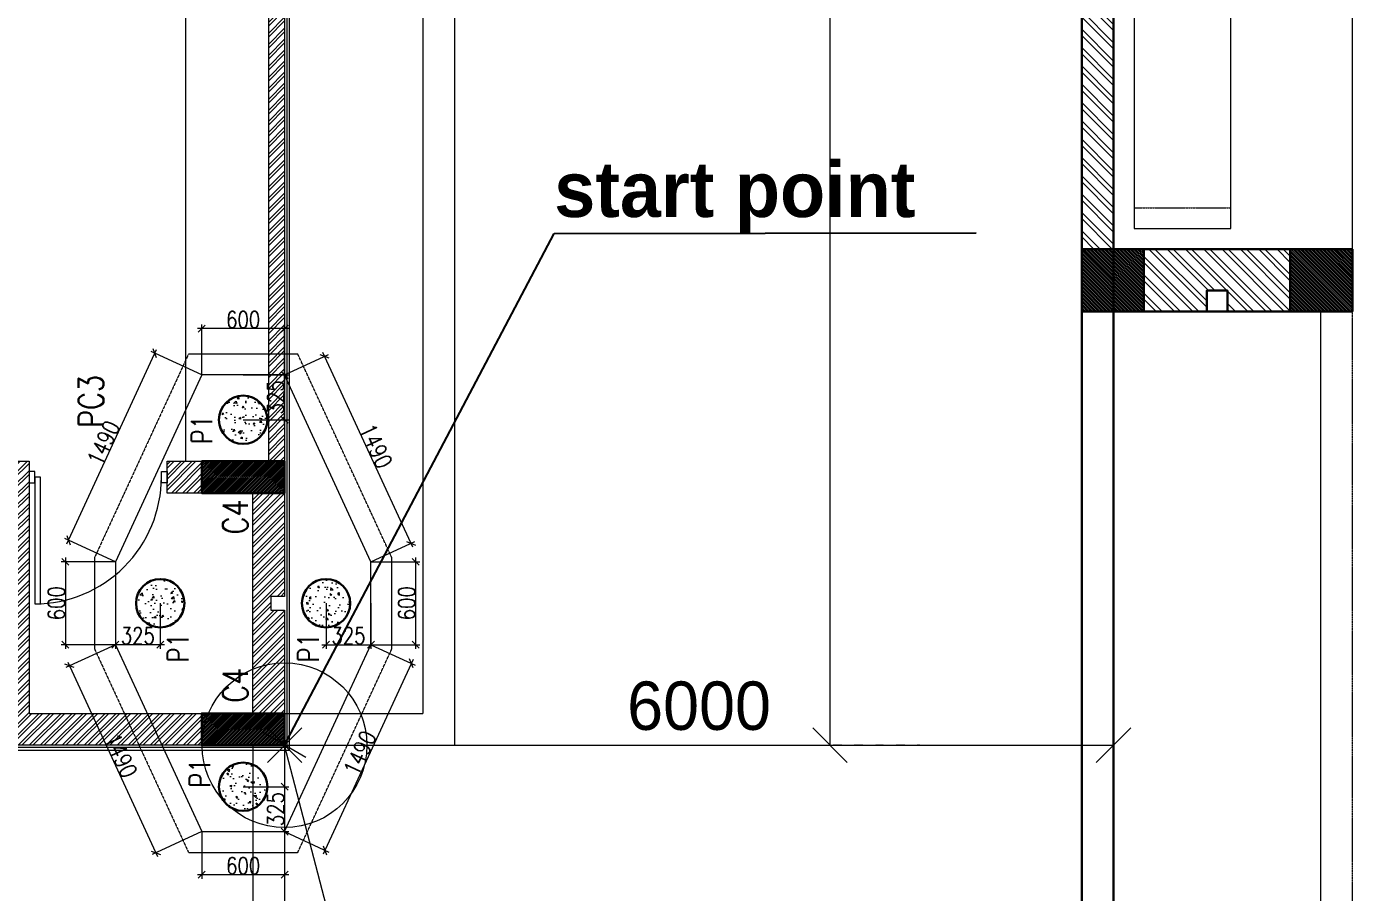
# Model space of a CAD drawing. Header units: metres. Extents: x 5205117 to 5948571, y 646915 to 1143748.
# Drawn here: x 5520790 to 5530388, y 818041 to 824308 of the extents above; entities that cross this region are included whole.
import ezdxf

# ---------------------------------------------------------------- set-up
doc = ezdxf.new("R2010")
doc.units = ezdxf.units.M
doc.header["$MEASUREMENT"] = 0
doc.header["$PDMODE"] = 35
doc.header["$PDSIZE"] = 10
for name, pattern in [('CONTINOUS', [0]), ('DASHED', [0.75, 0.5, -0.25]), ('DOT2', [0.125, 0, -0.125]), ('HIDDEN', [0.375, 0.25, -0.125])]:
    doc.linetypes.add(name, pattern=pattern)
doc.layers.get('0').update_dxf_attribs({"color": 1, "linetype": 'DASHED', "lineweight": 30})
for name, color, linetype, lineweight in [('A-Column', 191, 'CONTINOUS', 30), ('A-Dotted', 43, 'DASHED', 5), ('A-Elevation 1', 4, 'Continuous', 13), ('A-Elevation 2', 163, 'Continuous', 9), ('A-Elevation 3', 251, 'Continuous', 5), ('A-Hidden', 2, 'HIDDEN', 5), ('A-Wall', 34, 'Continuous', 30), ('dim start point', 10, 'Continuous', 0), ('H-Column', 191, 'Continuous', 5), ('H-Wall hatch', 33, 'Continuous', 0), ('plot 5', 7, 'Continuous', 30), ('road', 7, 'Continuous', 9), ('S-COLUMN & WALL', 5, 'Continuous', 30), ('S-COLUMN_H', 250, 'Continuous', 0), ('S-FOUND-EXCAVATION', 253, 'HIDDEN', 0), ('S-FOUND-FOOTING', 7, 'Continuous', 15), ('S-PILE', 96, 'Continuous', 30), ('S-TEXT', 7, 'Continuous', 0), ('S-TEXT COL.', 1, 'Continuous', 0), ('S-TEXT PILE', 7, 'Continuous', 0)]:
    doc.layers.add(name, color=color, linetype=linetype, lineweight=lineweight)
doc.layers.add('A-GF', color=8, linetype='Continuous', lineweight=0, transparency=0.5)
doc.styles.add('C-ROOM', font='arial.ttf')
doc.styles.add('CENTURY GOTHIC', font='GOTHIC.TTF')
doc.styles.add('SETU 1', font='romans.shx', dxfattribs={"width": 0.8})
doc.styles.get("Standard").update_dxf_attribs({"font": 'GOTHIC.TTF'})
doc.dimstyles.new('A-DIM 100', dxfattribs={"dimscale": 100, "dimtxt": 2.5, "dimasz": 1.5, "dimexe": 1, "dimexo": 1, "dimgap": 0.5, "dimtad": 1, "dimdec": 0, "dimrnd": 5, "dimzin": 3, "dimdsep": 46, "dimtxsty": 'C-ROOM', "dimblk1": 'ARCHTICK', "dimblk2": 'ARCHTICK', "dimsah": 1, "dimcen": 1.5, "dimdle": 1, "dimclrd": 256, "dimclre": 256, "dimclrt": 256, "dimadec": 0, "dimazin": 0, "dimtfac": 0.6, "dimtdec": 0, "dimtofl": 0, "dimtmove": 1, "dimatfit": 3, "dimfxl": 1, "dimtolj": 1, "dimtzin": 0, "dimlwd": -1, "dimlwe": -1, "dimarcsym": 0})
doc.dimstyles.get("Standard").update_dxf_attribs({"dimtxt": 2, "dimasz": 1, "dimexe": 0, "dimexo": 0, "dimgap": 0.1, "dimtad": 1, "dimdsep": 46, "dimtxsty": 'Standard', "dimblk": 'OBLIQUE', "dimcen": 0.1, "dimclrd": 256, "dimclre": 256, "dimclrt": 256, "dimadec": 0, "dimazin": 0, "dimtfac": 1, "dimtofl": 0, "dimtmove": 1, "dimatfit": 2, "dimldrblk": 'OPEN90', "dimfxl": 1, "dimtolj": 1, "dimtzin": 0, "dimlwd": -1, "dimlwe": -1, "dimarcsym": 0})
pattern_1 = [(45, (1595081.140646775, 494016.5524752283), (-6.629126073623882, 6.629126073623883), [])]

# ---------------------------------------------------------------- blocks, each defined once
blk = doc.blocks.new('A$Cbd15bbef')
at = {"layer": 'H-Column', "ltscale": 5}
h = blk.add_hatch(dxfattribs=at)
h.set_pattern_fill('ANSI31', color=256, scale=74.99999999999999)
h.set_pattern_definition([(45, (0, 0), (-6.629126073623882, 6.629126073623882), [])])
h.paths.add_polyline_path([(450.0000000000072, 1960.000000020256), (7.276e-12, 1960.000000020256), (7.276e-12, 1510.000000020256), (450.0000000000072, 1510.000000020256)])
h.paths.add_polyline_path([(450.0000000000072, 449.9999999999418), (7.276e-12, 449.9999999999415), (7.276e-12, -5.8435e-11), (450.0000000000072, -5.86624e-11)])
h.paths.add_polyline_path([(8200, 1960.000000020256), (7750.000000000004, 1960.000000020256), (7750.000000000004, 1510.000000020256), (8200, 1510.000000020256)])
h.paths.add_polyline_path([(8200, 449.9999999999418), (7750.000000000004, 449.9999999999418), (7750.000000000004, -5.82077e-11), (8200, -5.82077e-11)])
at = {"layer": 'H-Wall hatch', "ltscale": 5}
h = blk.add_hatch(dxfattribs=at)
h.set_pattern_fill('ANSI32', color=256, scale=250)
h.set_pattern_definition([(45, (323.7837843352608, 741.7490329443681), (-66.29126073623884, 66.29126073623884), []), (45, (367.9779580852609, 741.7490329443681), (-66.29126073623884, 66.29126073623884), [])])
h.paths.add_polyline_path([(450.0000000000072, 1510.000000020256), (7.276e-12, 1510.000000020256), (7.276e-12, 1055.000000010099), (150.0000000000073, 1055.000000010099), (150.0000000000073, 905.000000010099), (7.276e-12, 905.000000010099), (7.276e-12, 449.9999999999418), (450.0000000000072, 449.9999999999418)])
h.paths.add_polyline_path([(8200.000000000002, 1510.000000020256), (7750.000000000004, 1510.000000020256), (7750.000000000004, 449.9999999999418), (8200, 449.9999999999418), (8200, 905.000000010099), (8050, 905.000000010099), (8050, 1055.000000010099), (8200, 1055.000000010099)])
h.paths.add_polyline_path([(7750.000000000004, 1730.000000010244), (7750.000000000004, 1960.000000020023), (450.0000000000072, 1960.000000020023), (450.0000000000072, 1730.000000010244)])
at = {"layer": 'A-Column', "ltscale": 5}
for points in [[(7.276e-12, 1960.000000020256), (450.0000000000072, 1960.000000020256), (450.0000000000072, 1510.000000020256), (7.276e-12, 1510.000000020256)], [(8200, 1960.000000020256), (7750.000000000004, 1960.000000020256), (7750.000000000004, 1510.000000020256), (8200, 1510.000000020256)], [(7.276e-12, -5.82077e-11), (450.0000000000072, -5.82077e-11), (450.0000000000072, 449.9999999999418), (7.276e-12, 449.9999999999418)], [(8200, -5.82077e-11), (7750.000000000004, -5.82077e-11), (7750.000000000004, 449.9999999999418), (8200, 449.9999999999418)]]:
    blk.add_lwpolyline(points, close=True, dxfattribs=at)
at = {"layer": 'A-Dotted', "ltscale": 5}
blk.add_lwpolyline([(450.0000000000072, 905.000000010099), (450.0000000000072, -5.82077e-11), (7750.000000000004, -5.82077e-11), (7750.000000000004, 1960.000000020256), (450.0000000000072, 1960.000000020256), (450.0000000000072, 905.000000010099)], dxfattribs=at)
at = {"layer": 'A-Elevation 2', "ltscale": 5}
for points in [[(600.0000000000072, 880.000000007334), (4025.000000000007, 880.000000007334), (4025.000000000007, 1580.000000007276), (600.0000000000072, 1580.000000007276)], [(7600.000000000004, 880.000000007334), (4175.000000000006, 880.000000007334), (4175.000000000006, 1580.000000007276), (7600.000000000004, 1580.000000007276)]]:
    blk.add_lwpolyline(points, close=True, dxfattribs=at)
at = {"layer": 'A-Hidden', "ltscale": 5}
for p, q in [((750.0000000000072, 1580.000000007276), (750.0000000000072, 880.000000007334)), ((3875.000000000007, 880.000000007334), (3875.000000000007, 1580.000000007276)), ((4325.000000000007, 880.000000007334), (4325.000000000007, 1580.000000007276)), ((7450.000000000004, 1580.000000007276), (7450.000000000004, 880.000000007334))]:
    blk.add_line(p, q, dxfattribs=at)
at = {"layer": 'A-Wall', "ltscale": 5}
for p, q in [((7.276e-12, 1055.000000010099), (7.276e-12, 905.000000010099)), ((8200.000000000004, 1055.000000010099), (8200.000000000004, 905.000000010099))]:
    blk.add_line(p, q, dxfattribs=at)
for points in [[(450.0000000000072, 1960.000000020256), (7750.000000000004, 1960.000000020256), (7750.000000000004, 1730.000000010419), (450.0000000000072, 1730.000000010419)], [(7.276e-12, 1055.000000010099), (150.0000000000073, 1055.000000010099), (150.0000000000073, 905.000000010099), (7.276e-12, 905.000000010099), (7.276e-12, 449.9999999999418), (450.0000000000072, 449.9999999999418), (450.0000000000072, 1510.000000020256), (7.276e-12, 1510.000000020256)], [(8200, 1055.000000010099), (8050, 1055.000000010099), (8050, 905.000000010099), (8200, 905.000000010099), (8200, 449.9999999999418), (7750.000000000004, 449.9999999999418), (7750.000000000004, 1510.000000020256), (8200, 1510.000000020256)]]:
    blk.add_lwpolyline(points, close=True, dxfattribs=at)
blk = doc.blocks.new('A$Cda8b4320')
at = {"layer": 'A-Elevation 1', "ltscale": 0.5}
blk.add_line((-45878.70000272989, 230), (-64893.70027482509, 230), dxfattribs=at)
at = {"layer": 'A-Elevation 1'}
blk.add_lwpolyline([(-45878.70000272989, 5.96046448e-08), (-64893.70027482509, 5.96046448e-08)], dxfattribs=at)
at = {"layer": 'A-Elevation 3', "ltscale": 5}
blk.add_lwpolyline([(-62633.7002748847, 5.96046448e-08), (-62633.7002748847, -1499.999999940395), (-45878.70000272989, -1499.999999940395)], dxfattribs=at)
at = {"layer": 'A-Hidden', "ltscale": 5}
blk.add_lwpolyline([(-62863.7002749443, 5.96046448e-08), (-62863.7002749443, -1729.999999940395), (-45878.70000272989, -1730)], dxfattribs=at)
at = {"ltscale": 5}
blk.add_blockref('A$Cbd15bbef', (-45878.70000272989, -1730), dxfattribs=at)
blk = doc.blocks.new('P2')
at = {"layer": 'S-PILE', "lineweight": 0}
h = blk.add_hatch(dxfattribs=at)
h.set_pattern_fill('AR-CONC', color=256, scale=20)
h.set_pattern_definition([(50, (0, 0), (143.4520365201507, -12.55042699651902), [15, -165]), (355, (0, 0), (-27.7502667226, 150.4384267400024), [12, -132]), (100.45144446, (11.9543362, -1.0458688), (115.7017693454224, 137.8879981937259), [12.74803839999999, -140.2284223999999]), (46.1842, (0, 40), (213.4482661343145, -33.10385615861531), [22.5, -247.5]), (96.63563549000003, (17.787349, 37.2413386), (186.9323891348456, 194.8237201549101), [19.1220684, -210.3427519999999]), (351.18416399, (0, 40), (186.9323890109546, 194.823720053998), [18, -198.0000002]), (21, (20, 30), (119.3814104236923, -80.52377813306776), [15, -165]), (326, (20, 30), (48.66306638431634, 145.0300090093706), [12, -132]), (71.45144474, (29.94845080000001, 23.2896852), (168.0444753459942, 64.50623056127077), [12.748038, -140.2284224]), (37.5, (0, 0), (2.431971063458133, 66.5787707662623), [0, -130.4, 0, -134, 0, -132.5]), (7.499999999999999, (0, 0), (52.61390748842972, 78.88234237647205), [0, -76.39999999999999, 0, -127.4, 0, -50.5]), (327.5, (-44.59999999999999, 0), (106.7644872344818, -4.510974346875951), [0, -50, 0, -156, 0, -207]), (317.5, (-64.6, 0), (116.6372338684772, 20.02099646646354), [0, -65, 0, -103.6, 0, -147])])
edge = h.paths.add_edge_path()
edge.add_arc((0, 0), 175, 0, 360)
at = {"layer": 'S-PILE'}
blk.add_circle((0, 0), 175, dxfattribs=at)
blk = doc.blocks.new('_Oblique')
at = {"color": 0, "linetype": 'ByBlock', "lineweight": -2}
blk.add_line((-0.5, -0.5), (0.5, 0.5), dxfattribs=at)
blk = doc.blocks.new('*D829')
at = {"layer": 'Defpoints', "color": 0, "transparency": 16777216}
for p in [(5521719.293229337, 821943.4365243237), (5522058.018435444, 821786.9202748381), (5521433.018461748, 820434.3243264764)]:
    blk.add_point(p, dxfattribs=at)
at = {"layer": 'S-TEXT', "transparency": 16777216}
blk.add_line((5521081.709479087, 820563.6073505258), (5521731.87700589, 821970.6697497597), dxfattribs=at)
at = {"layer": 'S-TEXT', "color": 9, "transparency": 16777216}
for p, q in [((5522058.018435444, 821786.9202748381), (5521692.060003902, 821956.020300877)), ((5521433.018461748, 820434.3243264764), (5521067.060030206, 820603.4243525153))]:
    blk.add_line(p, q, dxfattribs=at)
at = {"layer": 'S-TEXT', "transparency": 16777216, "xscale": 50, "yscale": 50, "zscale": 50}
for p, rotation in [((5521719.293229337, 821943.4365243237), 65.19954959944108), ((5521094.293255641, 820590.840575962), 245.1995495994411)]:
    blk.add_blockref('_Oblique', p, dxfattribs=dict(at, rotation=rotation))
at = {"layer": 'S-TEXT', "color": 0, "lineweight": 0, "transparency": 16777216, "insert": (5521347.787920712, 821294.4033993426), "char_height": 120, "attachment_point": 5, "rotation": 65.19954959944108, "style": 'SETU 1'}
blk.add_mtext('\\A1;1490', dxfattribs=at)
blk = doc.blocks.new('*D830')
at = {"layer": 'Defpoints', "color": 0, "transparency": 16777216}
for p in [(5522947.621542174, 821920.7384592772), (5522658.018435444, 821786.9202748387), (5523283.01840914, 820434.3243264758)]:
    blk.add_point(p, dxfattribs=at)
at = {"layer": 'S-TEXT', "color": 9, "transparency": 16777216}
for p, q in [((5522658.018435444, 821786.9202748387), (5522974.85476761, 821933.3222358308)), ((5523283.01840914, 820434.3243264758), (5523599.854741307, 820580.7262874685))]:
    blk.add_line(p, q, dxfattribs=at)
at = {"layer": 'S-TEXT', "transparency": 16777216}
blk.add_line((5523585.205292426, 820540.9092854791), (5522935.03776562, 821947.9716847131), dxfattribs=at)
at = {"layer": 'S-TEXT', "transparency": 16777216, "xscale": 50, "yscale": 50, "zscale": 50}
for p, rotation in [((5522947.621542174, 821920.7384592772), 114.8004504005914), ((5523572.621515872, 820568.142510915), 294.8004504005914)]:
    blk.add_blockref('_Oblique', p, dxfattribs=dict(at, rotation=rotation))
at = {"layer": 'S-TEXT', "color": 0, "lineweight": 0, "transparency": 16777216, "insert": (5523319.126850801, 821271.7053342944), "char_height": 120, "attachment_point": 5, "rotation": 294.8004504005914, "style": 'SETU 1'}
blk.add_mtext('\\A1;1490', dxfattribs=at)
blk = doc.blocks.new('*D831')
at = {"layer": 'Defpoints', "color": 0, "transparency": 16777216}
for p in [(5523283.018409142, 819834.3243264765), (5522658.018435444, 818481.9202748379), (5522950.214830703, 818346.8846402364)]:
    blk.add_point(p, dxfattribs=at)
at = {"layer": 'S-TEXT', "color": 9, "transparency": 16777216}
for p, q in [((5523283.018409142, 819834.3243264765), (5523602.447349921, 819686.7034439874)), ((5522658.018435444, 818481.9202748379), (5522977.447376224, 818334.2993923482))]:
    blk.add_line(p, q, dxfattribs=at)
at = {"layer": 'S-TEXT', "transparency": 16777216}
blk.add_line((5523587.800052287, 819726.5212373972), (5522937.629582814, 818319.6520947149), dxfattribs=at)
at = {"layer": 'S-TEXT', "transparency": 16777216, "xscale": 50, "yscale": 50, "zscale": 50}
for p, rotation in [((5523575.2148044, 819699.2886918755), 65.19645403067507), ((5522950.214830703, 818346.8846402364), 245.1964540306751)]:
    blk.add_blockref('_Oblique', p, dxfattribs=dict(at, rotation=rotation))
at = {"layer": 'S-TEXT', "color": 0, "lineweight": 0, "transparency": 16777216, "insert": (5523203.71096892, 819050.3547031473), "char_height": 120, "attachment_point": 5, "rotation": 65.19645403067508, "style": 'SETU 1'}
blk.add_mtext('\\A1;1490', dxfattribs=at)
blk = doc.blocks.new('*D832')
at = {"layer": 'Defpoints', "color": 0, "transparency": 16777216}
for p in [(5521433.018461749, 819834.3243264764), (5522058.018435444, 818481.9202748382), (5521726.183847286, 818328.5662467879)]:
    blk.add_point(p, dxfattribs=at)
at = {"layer": 'S-TEXT', "color": 9, "transparency": 16777216}
for p, q in [((5521433.018461749, 819834.3243264764), (5521073.951328069, 819668.3850505383)), ((5522058.018435444, 818481.9202748382), (5521698.951301765, 818315.9809989))]:
    blk.add_line(p, q, dxfattribs=at)
at = {"layer": 'S-TEXT', "transparency": 16777216}
blk.add_line((5521088.598625702, 819708.202843948), (5521738.769095175, 818301.3337012663), dxfattribs=at)
at = {"layer": 'S-TEXT', "transparency": 16777216, "xscale": 50, "yscale": 50, "zscale": 50}
for p, rotation in [((5521101.18387359, 819680.9702984259), 114.8035459693249), ((5521726.183847286, 818328.5662467879), 294.8035459693249)]:
    blk.add_blockref('_Oblique', p, dxfattribs=dict(at, rotation=rotation))
at = {"layer": 'S-TEXT', "color": 0, "lineweight": 0, "transparency": 16777216, "insert": (5521472.68770907, 819032.0363096979), "char_height": 120, "attachment_point": 5, "rotation": 294.8035459693249, "style": 'SETU 1'}
blk.add_mtext('\\A1;1490', dxfattribs=at)
blk = doc.blocks.new('*D833')
at = {"layer": 'Defpoints', "color": 0, "transparency": 16777216}
for p in [(5522058.018435444, 822122.2912844337), (5522058.018435444, 821786.9202748381), (5522658.018435444, 821786.9202748381)]:
    blk.add_point(p, dxfattribs=at)
at = {"layer": 'S-TEXT', "transparency": 16777216}
blk.add_line((5522688.018435444, 822122.2912844337), (5522028.018435445, 822122.2912844337), dxfattribs=at)
at = {"layer": 'S-TEXT', "color": 9, "transparency": 16777216}
for p, q in [((5522058.018435444, 821786.9202748381), (5522058.018435444, 822152.2912844339)), ((5522658.018435444, 821786.9202748381), (5522658.018435444, 822152.2912844339))]:
    blk.add_line(p, q, dxfattribs=at)
at = {"layer": 'S-TEXT', "transparency": 16777216, "xscale": 50, "yscale": 50, "zscale": 50, "rotation": 180}
blk.add_blockref('_Oblique', (5522058.018435444, 822122.2912844337), dxfattribs=at)
at = {"layer": 'S-TEXT', "transparency": 16777216, "xscale": 50, "yscale": 50, "zscale": 50}
blk.add_blockref('_Oblique', (5522658.018435444, 822122.2912844337), dxfattribs=at)
at = {"layer": 'S-TEXT', "color": 0, "lineweight": 0, "transparency": 16777216, "insert": (5522358.018435445, 822187.2912844338), "char_height": 120, "attachment_point": 5, "style": 'SETU 1'}
blk.add_mtext('\\A1;600', dxfattribs=at)
blk = doc.blocks.new('*D834')
at = {"layer": 'Defpoints', "color": 0, "transparency": 16777216}
for p in [(5522058.018435444, 818481.9202748382), (5522658.018435445, 818481.9202748382), (5522058.018435444, 818169.7627769104)]:
    blk.add_point(p, dxfattribs=at)
at = {"layer": 'S-TEXT', "color": 9, "transparency": 16777216}
for p, q in [((5522058.018435444, 818481.9202748382), (5522058.018435444, 818139.7627769106)), ((5522658.018435445, 818481.9202748382), (5522658.018435445, 818139.7627769106))]:
    blk.add_line(p, q, dxfattribs=at)
at = {"layer": 'S-TEXT', "transparency": 16777216}
blk.add_line((5522688.018435444, 818169.7627769104), (5522028.018435445, 818169.7627769104), dxfattribs=at)
at = {"layer": 'S-TEXT', "transparency": 16777216, "xscale": 50, "yscale": 50, "zscale": 50, "rotation": 180}
blk.add_blockref('_Oblique', (5522058.018435444, 818169.7627769104), dxfattribs=at)
at = {"layer": 'S-TEXT', "transparency": 16777216, "xscale": 50, "yscale": 50, "zscale": 50}
blk.add_blockref('_Oblique', (5522658.018435445, 818169.7627769104), dxfattribs=at)
at = {"layer": 'S-TEXT', "color": 0, "lineweight": 0, "transparency": 16777216, "insert": (5522358.018435445, 818234.7627769106), "char_height": 120, "attachment_point": 5, "style": 'SETU 1'}
blk.add_mtext('\\A1;600', dxfattribs=at)
blk = doc.blocks.new('*D835')
at = {"layer": 'Defpoints', "color": 0, "transparency": 16777216}
for p in [(5523283.018409143, 820434.3243264768), (5523283.018409143, 819834.3243264769), (5523606.718042726, 819834.3243264769)]:
    blk.add_point(p, dxfattribs=at)
at = {"layer": 'S-TEXT', "transparency": 16777216}
blk.add_line((5523606.718042726, 820464.3243264767), (5523606.718042726, 819804.3243264768), dxfattribs=at)
at = {"layer": 'S-TEXT', "color": 9, "transparency": 16777216}
for p, q in [((5523283.018409143, 820434.3243264768), (5523636.718042727, 820434.3243264768)), ((5523283.018409143, 819834.3243264769), (5523636.718042727, 819834.3243264769))]:
    blk.add_line(p, q, dxfattribs=at)
at = {"layer": 'S-TEXT', "transparency": 16777216, "xscale": 50, "yscale": 50, "zscale": 50}
for p, rotation in [((5523606.718042726, 820434.3243264768), 90), ((5523606.718042726, 819834.3243264769), 270)]:
    blk.add_blockref('_Oblique', p, dxfattribs=dict(at, rotation=rotation))
at = {"layer": 'S-TEXT', "color": 0, "lineweight": 0, "transparency": 16777216, "insert": (5523541.718042726, 820134.324326475), "char_height": 120, "attachment_point": 5, "rotation": 90, "style": 'SETU 1'}
blk.add_mtext('\\A1;600', dxfattribs=at)
blk = doc.blocks.new('*D836')
at = {"layer": 'Defpoints', "color": 0, "transparency": 16777216}
for p in [(5521433.01846175, 820434.3243264768), (5521071.265005994, 819834.3243264769), (5521433.01846175, 819834.3243264769)]:
    blk.add_point(p, dxfattribs=at)
at = {"layer": 'S-TEXT', "transparency": 16777216}
blk.add_line((5521071.265005994, 820464.3243264767), (5521071.265005994, 819804.3243264768), dxfattribs=at)
at = {"layer": 'S-TEXT', "color": 9, "transparency": 16777216}
for p, q in [((5521433.01846175, 820434.3243264768), (5521041.265005993, 820434.3243264768)), ((5521433.01846175, 819834.3243264769), (5521041.265005993, 819834.3243264769))]:
    blk.add_line(p, q, dxfattribs=at)
at = {"layer": 'S-TEXT', "transparency": 16777216, "xscale": 50, "yscale": 50, "zscale": 50}
for p, rotation in [((5521071.265005994, 820434.3243264768), 90), ((5521071.265005994, 819834.3243264769), 270)]:
    blk.add_blockref('_Oblique', p, dxfattribs=dict(at, rotation=rotation))
at = {"layer": 'S-TEXT', "color": 0, "lineweight": 0, "transparency": 16777216, "insert": (5521006.265005993, 820134.324326475), "char_height": 120, "attachment_point": 5, "rotation": 90, "style": 'SETU 1'}
blk.add_mtext('\\A1;600', dxfattribs=at)
blk = doc.blocks.new('*D821')
at = {"layer": 'Defpoints', "color": 0, "transparency": 16777216}
for p in [(5521433.018461748, 820134.3243264755), (5521758.018461748, 820134.3243264755), (5521433.018461748, 819834.3243264838)]:
    blk.add_point(p, dxfattribs=at)
at = {"layer": 'S-TEXT', "color": 9, "transparency": 16777216}
for p, q in [((5521433.018461748, 820134.3243264755), (5521433.018461748, 819804.3243264839)), ((5521758.018461748, 820134.3243264755), (5521758.018461748, 819804.3243264839))]:
    blk.add_line(p, q, dxfattribs=at)
at = {"layer": 'S-TEXT', "transparency": 16777216}
blk.add_line((5521788.018461747, 819834.3243264838), (5521403.018461747, 819834.3243264838), dxfattribs=at)
at = {"layer": 'S-TEXT', "transparency": 16777216, "xscale": 50, "yscale": 50, "zscale": 50, "rotation": 180}
blk.add_blockref('_Oblique', (5521433.018461748, 819834.3243264838), dxfattribs=at)
at = {"layer": 'S-TEXT', "transparency": 16777216, "xscale": 50, "yscale": 50, "zscale": 50}
blk.add_blockref('_Oblique', (5521758.018461748, 819834.3243264838), dxfattribs=at)
at = {"layer": 'S-TEXT', "color": 0, "lineweight": 0, "transparency": 16777216, "insert": (5521595.518461748, 819899.3243264836), "char_height": 120, "attachment_point": 5, "style": 'SETU 1'}
blk.add_mtext('\\A1;325', dxfattribs=at)
blk = doc.blocks.new('*D822')
at = {"layer": 'Defpoints', "color": 0, "transparency": 16777216}
for p in [(5522958.01840914, 820134.3243264755), (5523283.01840914, 820134.3243264755), (5523283.01840914, 819834.3243264856)]:
    blk.add_point(p, dxfattribs=at)
at = {"layer": 'S-TEXT', "color": 9, "transparency": 16777216}
for p, q in [((5522958.01840914, 820134.3243264755), (5522958.01840914, 819804.3243264857)), ((5523283.01840914, 820134.3243264755), (5523283.01840914, 819804.3243264857))]:
    blk.add_line(p, q, dxfattribs=at)
at = {"layer": 'S-TEXT', "transparency": 16777216}
blk.add_line((5522928.018409141, 819834.3243264856), (5523313.01840914, 819834.3243264856), dxfattribs=at)
at = {"layer": 'S-TEXT', "transparency": 16777216, "xscale": 50, "yscale": 50, "zscale": 50, "rotation": 180}
blk.add_blockref('_Oblique', (5522958.01840914, 819834.3243264856), dxfattribs=at)
at = {"layer": 'S-TEXT', "transparency": 16777216, "xscale": 50, "yscale": 50, "zscale": 50}
blk.add_blockref('_Oblique', (5523283.01840914, 819834.3243264856), dxfattribs=at)
at = {"layer": 'S-TEXT', "color": 0, "lineweight": 0, "transparency": 16777216, "insert": (5523120.51840914, 819899.3243264856), "char_height": 120, "attachment_point": 5, "style": 'SETU 1'}
blk.add_mtext('\\A1;325', dxfattribs=at)
blk = doc.blocks.new('*D823')
at = {"layer": 'Defpoints', "color": 0, "transparency": 16777216}
for p in [(5522358.018435446, 818806.9202748378), (5522358.018435446, 818481.9202748378), (5522658.018435448, 818481.9202748378)]:
    blk.add_point(p, dxfattribs=at)
at = {"layer": 'S-TEXT', "color": 9, "transparency": 16777216}
for p, q in [((5522358.018435446, 818806.9202748378), (5522688.018435449, 818806.9202748378)), ((5522358.018435446, 818481.9202748378), (5522688.018435449, 818481.9202748378))]:
    blk.add_line(p, q, dxfattribs=at)
at = {"layer": 'S-TEXT', "transparency": 16777216}
blk.add_line((5522658.018435448, 818836.9202748376), (5522658.018435448, 818451.9202748376), dxfattribs=at)
at = {"layer": 'S-TEXT', "transparency": 16777216, "xscale": 50, "yscale": 50, "zscale": 50}
for p, rotation in [((5522658.018435448, 818806.9202748378), 90), ((5522658.018435448, 818481.9202748378), 270)]:
    blk.add_blockref('_Oblique', p, dxfattribs=dict(at, rotation=rotation))
at = {"layer": 'S-TEXT', "color": 0, "lineweight": 0, "transparency": 16777216, "insert": (5522593.018435448, 818644.4202748358), "char_height": 120, "attachment_point": 5, "rotation": 90, "style": 'SETU 1'}
blk.add_mtext('\\A1;325', dxfattribs=at)
blk = doc.blocks.new('*D824')
at = {"layer": 'Defpoints', "color": 0, "transparency": 16777216}
for p in [(5522358.018435446, 821786.7283781151), (5522658.018435448, 821786.7283781151), (5522358.018435446, 821461.728378115)]:
    blk.add_point(p, dxfattribs=at)
at = {"layer": 'S-TEXT', "color": 9, "transparency": 16777216}
for p, q in [((5522358.018435446, 821786.7283781151), (5522688.018435449, 821786.7283781151)), ((5522358.018435446, 821461.728378115), (5522688.018435449, 821461.728378115))]:
    blk.add_line(p, q, dxfattribs=at)
at = {"layer": 'S-TEXT', "transparency": 16777216}
blk.add_line((5522658.018435448, 821431.728378115), (5522658.018435448, 821816.728378115), dxfattribs=at)
at = {"layer": 'S-TEXT', "transparency": 16777216, "xscale": 50, "yscale": 50, "zscale": 50}
for p, rotation in [((5522658.018435448, 821786.7283781151), 90), ((5522658.018435448, 821461.728378115), 270)]:
    blk.add_blockref('_Oblique', p, dxfattribs=dict(at, rotation=rotation))
at = {"layer": 'S-TEXT', "color": 0, "lineweight": 0, "transparency": 16777216, "insert": (5522593.018435448, 821624.2283781132), "char_height": 120, "attachment_point": 5, "rotation": 90, "style": 'SETU 1'}
blk.add_mtext('\\A1;325', dxfattribs=at)
blk = doc.blocks.new('*D873')
at = {"layer": 'Defpoints', "color": 0, "ltscale": 5, "transparency": 16777216}
for p in [(5522658.018435444, 819106.9202748375), (5522658.018435444, 819106.9202748371), (5528658.018435444, 796125.2669088679)]:
    blk.add_point(p, dxfattribs=at)
at = {"layer": 'dim start point', "linetype": 'DOT2', "ltscale": 5, "transparency": 16777216}
for p, q in [((5522658.018435444, 819106.9202748375), (5522658.018435444, 819106.9202748371)), ((5528658.018435444, 796125.2669088679), (5528658.018435444, 796125.2669088678))]:
    blk.add_line(p, q, dxfattribs=at)
at = {"layer": 'dim start point', "color": 1, "ltscale": 5, "transparency": 16777216}
blk.add_line((5528658.018435444, 796125.2669088678), (5522658.018435444, 819106.9202748371), dxfattribs=at)
at = {"layer": 'dim start point', "color": 1, "ltscale": 5, "transparency": 16777216, "xscale": 250, "yscale": 250, "zscale": 250}
for p, rotation in [((5522658.018435444, 819106.9202748371), 104.6320453552152), ((5528658.018435444, 796125.2669088678), 284.6320453552153)]:
    blk.add_blockref('_Oblique', p, dxfattribs=dict(at, rotation=rotation))
at = {"layer": 'dim start point', "color": 1, "ltscale": 5, "transparency": 16777216, "insert": (5525932.61766485, 807687.7853605081), "char_height": 350, "attachment_point": 5, "rotation": 284.63204535521527}
blk.add_mtext('\\A1;23752', dxfattribs=at)
blk = doc.blocks.new('_Open90')
at = {"color": 0, "linetype": 'ByBlock', "lineweight": -2}
for p, q in [((-0.5, 0.5), (0, 0)), ((0, 0), (-1, 0)), ((0, 0), (-0.5, -0.5))]:
    blk.add_line(p, q, dxfattribs=at)
blk = doc.blocks.new('*D885')
at = {"layer": 'Defpoints', "color": 0, "ltscale": 5, "transparency": 16777216}
for p in [(5522658.018435445, 819182.1186604497), (5528658.018435445, 819182.1186604497), (5528658.018435445, 819106.9202748336)]:
    blk.add_point(p, dxfattribs=at)
at = {"layer": 'dim start point', "linetype": 'DOT2', "ltscale": 5, "transparency": 16777216}
for p, q in [((5522658.018435445, 819182.1186604497), (5522658.018435445, 819106.9202748336)), ((5528658.018435445, 819182.1186604497), (5528658.018435445, 819106.9202748336))]:
    blk.add_line(p, q, dxfattribs=at)
at = {"layer": 'dim start point', "color": 1, "ltscale": 5, "transparency": 16777216}
blk.add_line((5522658.018435445, 819106.9202748336), (5528658.018435445, 819106.9202748336), dxfattribs=at)
at = {"layer": 'dim start point', "color": 1, "ltscale": 5, "transparency": 16777216, "xscale": 250, "yscale": 250, "zscale": 250, "rotation": 180}
blk.add_blockref('_Oblique', (5522658.018435445, 819106.9202748336), dxfattribs=at)
at = {"layer": 'dim start point', "color": 1, "ltscale": 5, "transparency": 16777216, "xscale": 250, "yscale": 250, "zscale": 250}
blk.add_blockref('_Oblique', (5528658.018435445, 819106.9202748336), dxfattribs=at)
at = {"layer": 'dim start point', "color": 1, "ltscale": 5, "transparency": 16777216, "insert": (5525658.018435445, 819390.7238098438), "char_height": 350, "attachment_point": 5}
blk.add_mtext('\\A1;6000', dxfattribs=at)
blk = doc.blocks.new('*D886')
at = {"layer": 'Defpoints', "color": 0, "ltscale": 5, "transparency": 16777216}
for p in [(5522626.163672013, 819106.9202748382), (5522413.570311077, 796125.2669088684), (5522658.020674787, 796125.2669088684)]:
    blk.add_point(p, dxfattribs=at)
at = {"layer": 'dim start point', "linetype": 'DOT2', "ltscale": 5, "transparency": 16777216}
for p, q in [((5522626.163672013, 819106.9202748382), (5522658.020674787, 819106.9202748382)), ((5522413.570311077, 796125.2669088684), (5522658.020674787, 796125.2669088684))]:
    blk.add_line(p, q, dxfattribs=at)
at = {"layer": 'dim start point', "color": 1, "ltscale": 5, "transparency": 16777216}
blk.add_line((5522658.020674787, 819106.9202748382), (5522658.020674787, 796125.2669088684), dxfattribs=at)
at = {"layer": 'dim start point', "color": 1, "ltscale": 5, "transparency": 16777216, "xscale": 250, "yscale": 250, "zscale": 250}
for p, rotation in [((5522658.020674787, 819106.9202748382), 90), ((5522658.020674787, 796125.2669088684), 270)]:
    blk.add_blockref('_Oblique', p, dxfattribs=dict(at, rotation=rotation))
at = {"layer": 'dim start point', "color": 1, "ltscale": 5, "transparency": 16777216, "insert": (5522374.217139777, 807616.0935918514), "char_height": 350, "attachment_point": 5, "rotation": 90}
blk.add_mtext('\\A1;22982', dxfattribs=at)
blk = doc.blocks.new('*D888')
at = {"layer": 'Defpoints', "color": 0, "ltscale": 5, "transparency": 16777216}
for p in [(5526606.142311338, 845021.9202748382), (5526745.282581627, 845021.9202748382), (5527255.683899779, 819106.9202748341)]:
    blk.add_point(p, dxfattribs=at)
at = {"layer": 'dim start point', "linetype": 'DOT2', "ltscale": 5, "transparency": 16777216}
for p, q in [((5526745.282581627, 845021.9202748382), (5526606.142311338, 845021.9202748382)), ((5527255.683899779, 819106.9202748341), (5526606.142311338, 819106.9202748341))]:
    blk.add_line(p, q, dxfattribs=at)
at = {"layer": 'dim start point', "color": 1, "ltscale": 5, "transparency": 16777216}
blk.add_line((5526606.142311338, 819106.9202748341), (5526606.142311338, 845021.9202748382), dxfattribs=at)
at = {"layer": 'dim start point', "color": 1, "ltscale": 5, "transparency": 16777216, "xscale": 250, "yscale": 250, "zscale": 250}
for p, rotation in [((5526606.142311338, 845021.9202748382), 90), ((5526606.142311338, 819106.9202748341), 270)]:
    blk.add_blockref('_Oblique', p, dxfattribs=dict(at, rotation=rotation))
at = {"layer": 'dim start point', "color": 1, "ltscale": 5, "transparency": 16777216, "insert": (5526322.338776327, 832064.4202748344), "char_height": 350, "attachment_point": 5, "rotation": 90}
blk.add_mtext('\\A1;25915', dxfattribs=at)

msp = doc.modelspace()

# ---------------------------------------------------------------- hatches: boundary and pattern name
at = {"layer": 'A-GF', "ltscale": 5}
h = msp.add_hatch(dxfattribs=at)
h.set_pattern_fill('ANSI32', color=256, scale=150)
h.set_pattern_definition([(45, (1901543.431785271, 480541.7018251683), (-39.7747564417433, 39.7747564417433), []), (45, (1901569.948289521, 480541.7018251683), (-39.7747564417433, 39.7747564417433), [])])
h.paths.add_polyline_path([(5521808.018435445, 821161.9202748376), (5522543.018435444, 821161.9202748376), (5522543.018435444, 825736.9202748376), (5521808.018435445, 825736.9202748376), (5521808.018435445, 825966.9202748376), (5522428.018435444, 825966.9202748376), (5522428.018435444, 828666.9202748401), (5521808.018435445, 828666.9202748401), (5521808.018435445, 828896.92027484), (5522658.018435445, 828896.92027484), (5522658.018435445, 820184.4202748378), (5522558.018435445, 820184.4202748378), (5522558.018435445, 820084.4202748376), (5522658.018435445, 820084.4202748376), (5522658.018435445, 819106.9202748376), (5520693.018435444, 819106.9202748376), (5520693.018435444, 821161.9202748376), (5520808.018435444, 821161.9202748376), (5520808.018435444, 819336.9202748376), (5522428.018435444, 819336.9202748376), (5522428.018435444, 820931.9202748378), (5521808.018435445, 820931.9202748378)])
h.paths.add_polyline_path([(5522033.018435445, 830011.9202748399), (5522033.018435445, 830216.9202748378), (5522428.018435444, 830216.9202748378), (5522428.018435444, 830011.9202748399)], flags=16)
h.paths.add_polyline_path([(5522658.018435445, 830701.9202748399), (5522428.018435444, 830701.9202748399), (5522428.018435444, 830331.9202748376), (5522033.018435445, 830331.9202748376), (5522033.018435445, 830701.9202748399), (5521918.018435444, 830701.9202748399), (5521918.018435444, 830011.9202748399), (5521808.018435445, 830011.9202748399), (5521808.018435445, 829896.92027484), (5522658.018435445, 829896.92027484)], flags=17)
h.paths.add_polyline_path([(5515283.018435444, 838136.9202748378), (5515283.018435444, 836126.9202748378), (5514658.018435445, 836126.9202748378), (5514658.018435445, 836011.9202748378), (5515513.018435444, 836011.9202748378), (5515513.018435444, 838366.9202748378), (5511888.018435445, 838366.9202748378), (5511888.018435445, 833706.9202748378), (5512488.018435444, 833706.9202748378), (5512488.018435444, 834306.9202748378), (5515283.018435444, 834306.9202748378), (5515283.018435444, 833706.9202748378), (5517263.018435445, 833706.9202748378), (5517263.018435445, 834536.9202748378), (5515513.018435444, 834536.9202748378), (5515513.018435444, 834986.9202748378), (5515283.018435444, 834986.9202748378), (5515283.018435444, 834536.9202748378), (5513758.018435445, 834536.9202748378), (5513758.018435445, 836126.9202748378), (5513528.018435445, 836126.9202748378), (5513528.018435445, 834536.9202748378), (5512118.018435445, 834536.9202748378), (5512118.018435445, 838136.9202748378)])
h.paths.add_polyline_path([(5522658.018435445, 833936.9202748378), (5522658.018435445, 834906.9202748378), (5522428.018435444, 834906.9202748378), (5522428.018435444, 834536.9202748378), (5519793.018435445, 834536.9202748378), (5519793.018435445, 836336.9202748378), (5520393.018435445, 836336.9202748378), (5520393.018435445, 836451.9202748378), (5519793.018435445, 836451.9202748378), (5519793.018435445, 838251.9202748376), (5520393.018435445, 838251.9202748376), (5520393.018435445, 838366.9202748378), (5519563.018435444, 838366.9202748378), (5519563.018435444, 825736.9202748382), (5520808.018435443, 825736.9202748376), (5520808.018435443, 825966.9202748376), (5519793.018435445, 825966.9202748376), (5519793.018435445, 829896.92027484), (5520908.018435444, 829896.92027484), (5520908.018435444, 830011.9202748406), (5519793.018435445, 830011.9202748406), (5519793.018435445, 832761.9202748381), (5521008.018435444, 832761.9202748381), (5521008.018435444, 832876.9202748381), (5519793.018435445, 832876.9202748381), (5519793.018435445, 834306.9202748378), (5521918.018435444, 834306.9202748378), (5521918.018435444, 832876.9202748378), (5521808.018435445, 832876.9202748378), (5521808.018435445, 832761.9202748378), (5522033.018435445, 832761.9202748378), (5522033.018435445, 834306.9202748378), (5522428.018435444, 834306.9202748378), (5522428.018435444, 833936.9202748378)])
h.paths.add_polyline_path([(5511888.018435445, 820631.9202748376), (5512488.018435444, 820631.9202748376), (5512488.018435444, 819106.9202748376), (5511888.018435445, 819106.9202748376)])
h.paths.add_polyline_path([(5511888.018435445, 820931.9202748378), (5511888.018435445, 826566.9202748378), (5512488.018435444, 826566.9202748378), (5512488.018435444, 825736.9202748376), (5512118.018435445, 825736.9202748376), (5512118.018435445, 821161.9202748376), (5512488.018435444, 821161.9202748376), (5512488.018435444, 820931.9202748378)])
h.paths.add_polyline_path([(5512373.018435445, 825966.9202748376), (5512118.018435445, 825966.9202748376), (5512118.018435445, 826451.9202748378), (5512373.018435445, 826451.9202748378)], flags=16)
h.paths.add_polyline_path([(5512118.018435445, 819336.9202748376), (5512373.018435445, 819336.9202748376), (5512373.018435445, 820401.9202748376), (5512118.018435445, 820401.9202748376)], flags=16)
h.paths.add_polyline_path([(5515283.018435444, 826566.9202748378), (5517263.018435445, 826566.9202748378), (5517263.018435445, 825736.9202748376), (5515283.018435444, 825736.9202748376)])
h.paths.add_polyline_path([(5515513.018435444, 826451.9202748378), (5517033.018435445, 826451.9202748378), (5517033.018435445, 825966.9202748376), (5515513.018435444, 825966.9202748376)], flags=16)
h.paths.add_polyline_path([(5522658.018435445, 843196.9202748376), (5522658.018435445, 835806.9202748376), (5522428.018435444, 835806.9202748376), (5522428.018435444, 836336.9202748378), (5521293.018435444, 836336.9202748378), (5521293.018435444, 836451.9202748378), (5522428.018435444, 836451.9202748378), (5522428.018435444, 838251.9202748376), (5521393.018435444, 838251.9202748376), (5521393.018435444, 838366.9202748378), (5522428.018435444, 838366.9202748378), (5522428.018435444, 842966.9202748376), (5522058.018435444, 842966.9202748376), (5522058.018435444, 843196.9202748376)])
h.paths.add_polyline_path([(5519193.018435445, 821161.9202748376), (5519793.018435445, 821161.9202748376), (5519793.018435445, 819106.9202748376), (5519193.018435445, 819106.9202748376)])
h.paths.add_polyline_path([(5519308.018435444, 820931.9202748378), (5519563.018435444, 820931.9202748378), (5519563.018435444, 819336.9202748376), (5519308.018435444, 819336.9202748376)], flags=16)
h.paths.add_polyline_path([(5518333.018435445, 842966.9202748376), (5518333.018435445, 838366.9202748378), (5517033.018435445, 838366.9202748378), (5517033.018435445, 838136.9202748378), (5518563.018435445, 838136.9202748378), (5518563.018435445, 842966.9202748376), (5518933.018435444, 842966.9202748376), (5518933.018435444, 843196.9202748376), (5518333.018435445, 843196.9202748376)])
h.paths.add_polyline_path([(5515513.018435444, 833821.9202748376), (5515513.018435444, 834306.9202748378), (5517033.018435445, 834306.9202748378), (5517033.018435445, 833821.9202748376)], flags=16)
h.paths.add_polyline_path([(5518333.018435445, 845021.9202748376), (5518333.018435445, 843496.9202748376), (5518933.018435444, 843496.9202748376), (5518933.018435444, 845021.9202748376)])
h.paths.add_polyline_path([(5518563.018435445, 844791.9202748376), (5518563.018435445, 843611.9202748378), (5518818.018435445, 843611.9202748378), (5518818.018435445, 844791.9202748376)], flags=16)
h.paths.add_polyline_path([(5522658.018435445, 845021.9202748376), (5522658.018435445, 843496.9202748376), (5522058.018435444, 843496.9202748376), (5522058.018435444, 845021.9202748376)])
h.paths.add_polyline_path([(5522428.018435444, 844791.9202748376), (5522428.018435444, 843611.9202748378), (5522173.018435445, 843611.9202748378), (5522173.018435445, 844791.9202748376)], flags=16)
h.paths.add_polyline_path([(5518033.018435445, 840746.9202748378), (5517033.018435445, 840746.9202748378), (5517033.018435445, 840516.9202748378), (5518033.018435445, 840516.9202748378)], flags=17)
h.paths.add_polyline_path([(5511888.018435445, 840746.9202748378), (5511888.018435445, 840516.9202748378), (5515513.018435444, 840516.9202748378), (5515513.018435444, 840746.9202748378)])
h.paths.add_polyline_path([(5512373.018435445, 834306.9202748378), (5512373.018435445, 833821.9202748376), (5512118.018435445, 833821.9202748376), (5512118.018435445, 834306.9202748378)], flags=16)
at = {"layer": 'A-GF', "ltscale": 100}
h = msp.add_hatch(dxfattribs=at)
h.set_pattern_fill('ANSI31', color=256, scale=75)
h.set_pattern_definition(pattern_1)
h.paths.add_polyline_path([(5522658.018435445, 820931.9202748378), (5522658.018435445, 821161.9202748376), (5522058.018435444, 821161.9202748376), (5522058.018435444, 820931.9202748378)])
h = msp.add_hatch(dxfattribs=at)
h.set_pattern_fill('ANSI31', color=256, scale=75)
h.set_pattern_definition(pattern_1)
h.paths.add_polyline_path([(5522658.018435445, 819106.9202748376), (5522658.018435445, 819336.9202748376), (5522058.018435444, 819336.9202748376), (5522058.018435444, 819106.9202748376)])
at = {"layer": 'S-COLUMN_H'}
h = msp.add_hatch(color=256, dxfattribs=at)
h.dxf.hatch_style = 1
h.paths.add_polyline_path([(5522658.018435445, 820931.920274838), (5522658.018435445, 821161.9202748382), (5522058.018435444, 821161.9202748382), (5522058.018435444, 820931.920274838)])
h = msp.add_hatch(color=256, dxfattribs=at)
h.dxf.hatch_style = 1
h.paths.add_polyline_path([(5522658.018435445, 819106.9202748382), (5522658.018435445, 819336.9202748382), (5522058.018435444, 819336.9202748382), (5522058.018435444, 819106.9202748382)])

# ---------------------------------------------------------------- linework, layer by layer
at = {"layer": 'A-GF', "ltscale": 5}
for p, q in [((5523888.120132412, 845021.9202748376), (5523888.120132412, 819106.9202748376)), ((5523658.018435445, 844791.8185773927), (5523658.018435445, 819337.0219722826)), ((5521943.018435445, 821161.9202748376), (5521943.018435445, 825736.9202748376)), ((5522658.018435445, 819337.0219722826), (5523658.018435445, 819337.0219722826)), ((5522658.018435445, 819106.9202748376), (5523888.120132412, 819106.9202748376))]:
    msp.add_line(p, q, dxfattribs=at)
at = {"layer": 'A-GF', "ltscale": 10}
for p, q in [((5520808.018435444, 821088.5869415042), (5520808.018435444, 821005.2536081711)), ((5520849.685102112, 821088.5869415042), (5520808.018435444, 821088.5869415042)), ((5520849.685102112, 821005.2536081711), (5520849.685102112, 821088.5869415042)), ((5520849.685102112, 821046.9202748376), (5520849.685102112, 820130.253608171)), ((5520891.351768778, 821046.9202748376), (5520849.685102112, 821046.9202748376)), ((5520891.351768778, 820130.253608171), (5520891.351768778, 821046.9202748376)), ((5521766.351768778, 821005.2536081711), (5521766.351768778, 821088.5869415042)), ((5521766.351768778, 821088.5869415042), (5521808.018435445, 821088.5869415042)), ((5521808.018435445, 821088.5869415042), (5521808.018435445, 821005.2536081711)), ((5520808.018435444, 821005.2536081711), (5520849.685102112, 821005.2536081711)), ((5521808.018435445, 821005.2536081711), (5521766.351768778, 821005.2536081711)), ((5520849.685102112, 820130.253608171), (5520891.351768778, 820130.253608171))]:
    msp.add_line(p, q, dxfattribs=at)
at = {"layer": 'A-GF', "ltscale": 5, "flags": 128}
for points in [[(5521918.018435444, 828931.92027484), (5521918.018435444, 828913.9202748399), (5522675.018435445, 828913.9202748399), (5522675.018435445, 819089.9202748376), (5520676.018435445, 819089.9202748376), (5520676.018435445, 821031.9202748378), (5520658.018435445, 821031.9202748378), (5520658.018435445, 819071.9202748378), (5522693.018435444, 819071.9202748378), (5522693.018435444, 828931.92027484)], [(5522658.018435445, 821161.9202748376), (5522658.018435445, 820931.9202748378), (5522058.018435444, 820931.9202748378), (5522058.018435444, 821161.9202748376)], [(5522658.018435445, 819336.9202748376), (5522658.018435445, 819106.9202748376), (5522058.018435444, 819106.9202748376), (5522058.018435444, 819336.9202748376)]]:
    msp.add_lwpolyline(points, close=True, dxfattribs=at)
at = {"layer": 'A-GF', "ltscale": 5}
msp.add_lwpolyline([(5521808.018435445, 821161.9202748376), (5522543.018435444, 821161.9202748376), (5522543.018435444, 825736.9202748376), (5521808.018435445, 825736.9202748376), (5521808.018435445, 825966.9202748376), (5522428.018435444, 825966.9202748376), (5522428.018435444, 828666.9202748401), (5521808.018435445, 828666.9202748401), (5521808.018435445, 828896.92027484), (5522658.018435445, 828896.92027484), (5522658.018435445, 820184.4202748378), (5522558.018435445, 820184.4202748378), (5522558.018435445, 820084.4202748376), (5522658.018435445, 820084.4202748376), (5522658.018435445, 819106.9202748376), (5520693.018435444, 819106.9202748376), (5520693.018435444, 821161.9202748376), (5520808.018435444, 821161.9202748376), (5520808.018435444, 819336.9202748376), (5522428.018435444, 819336.9202748376), (5522428.018435444, 820931.9202748378), (5521808.018435445, 820931.9202748378)], close=True, dxfattribs=at)
for points in [[(5522427.916738477, 819106.9202748376), (5522428.078102079, 805846.5669087011), (5528428.018435445, 805846.5669087011)], [(5522658.018435445, 819106.9202748376), (5522658.182441678, 806076.6743135292)]]:
    msp.add_lwpolyline(points, dxfattribs=at)
at = {"layer": 'A-GF', "ltscale": 2}
msp.add_ellipse((5520849.685102112, 821046.9202748376), major_axis=(912.0157610364444, -92.22271628530169), ratio=0.9999999999997407, start_param=-1.470019231396234, end_param=0.1007770953987139, dxfattribs=at)
at = {"layer": 'dim start point', "color": 1}
msp.add_circle((5522657.302540403, 819106.9116973586, -19.86746925993143), 596.1931915512072, dxfattribs=at)
at = {"layer": 'plot 5'}
msp.add_lwpolyline([(5520579.183017697, 858968.8091549714), (5520751.592263188, 858816.6888494331), (5528428.018435445, 867516.9530410606), (5528428.018435445, 805846.5669087011), (5528658.018435445, 805846.5669087011), (5528658.018435445, 868125.266908868), (5520579.183017697, 858968.8091549714)], dxfattribs=at)
at = {"layer": 'road', "ltscale": 0.5}
msp.add_line((5528658.018435445, 796125.2669088679), (5528658.018435445, 868125.266908868), dxfattribs=at)
at = {"layer": 'S-COLUMN & WALL', "color": 5}
for points in [[(5522658.018435445, 820931.920274838), (5522658.018435445, 821161.9202748382), (5522058.018435444, 821161.9202748382), (5522058.018435444, 820931.920274838)], [(5522658.018435445, 819106.9202748382), (5522658.018435445, 819336.9202748382), (5522058.018435444, 819336.9202748382), (5522058.018435444, 819106.9202748382)]]:
    msp.add_lwpolyline(points, close=True, dxfattribs=at)
at = {"layer": 'S-FOUND-EXCAVATION'}
msp.add_lwpolyline([(5522753.940897583, 818331.9202748382), (5523433.018409141, 819801.3398214888), (5523433.018409141, 820467.3045834622), (5522753.946606827, 821936.9202748382), (5521962.09026406, 821936.9202748382), (5521283.018461748, 820467.3045834622), (5521283.018461748, 819801.3398214888), (5521962.095973305, 818331.9202748382)], close=True, dxfattribs=at)
at = {"layer": 'S-FOUND-FOOTING', "color": 3}
msp.add_lwpolyline([(5522658.018435445, 818481.9202748382), (5523283.018409141, 819834.3243264764), (5523283.018409141, 820434.3243264764), (5522658.018435444, 821786.9202748381), (5522058.018435444, 821786.9202748381), (5521433.018461748, 820434.3243264764), (5521433.018461748, 819834.3243264764), (5522058.018435444, 818481.9202748382), (5522658.018435445, 818481.9202748382)], dxfattribs=at)

# ---------------------------------------------------------------- block references
at = {"color": 2, "ltscale": 5, "rotation": 90}
msp.add_blockref('A$Cda8b4320', (5528657.863870468, 868125.2669097024), dxfattribs=at)
at = {"layer": 'S-PILE', "xscale": -1, "rotation": 90}
for p in [(5522358.018435445, 821461.9202748382), (5521758.018461748, 820134.3243264764)]:
    msp.add_blockref('P2', p, dxfattribs=at)
at = {"layer": 'S-PILE'}
for p, rotation in [((5522958.01840914, 820134.3243264764), 270), ((5522358.018435445, 818806.9202748382), 90.00000000000003)]:
    msp.add_blockref('P2', p, dxfattribs=dict(at, rotation=rotation))

# ---------------------------------------------------------------- texts
at = {"layer": 'dim start point', "insert": (5524609.284418256, 822809.0083324747), "char_height": 400, "width": 20351.47510333377, "attachment_point": 7, "rotation": 359.9857878702954, "style": 'CENTURY GOTHIC'}
msp.add_mtext('{\\fCentury Gothic|b1|i0|c0|p34;\\C1;start point }', dxfattribs=at)
at = {"layer": 'S-TEXT COL.', "color": 7, "style": 'SETU 1', "width": 0.8}
msp.add_text('PC3', height=180, rotation=90, dxfattribs=at).set_placement((5521347.229046622, 821403.9780110542))
at = {"layer": 'S-TEXT COL.', "color": 1, "true_color": 0xe61414, "style": 'SETU 1', "width": 0.8}
for p in [(5522390.656676715, 820632.0549537737), (5522390.656676715, 819414.3797461068)]:
    msp.add_text('C4', height=180, rotation=90, dxfattribs=at).set_placement(p)
at = {"layer": 'S-TEXT PILE', "style": 'SETU 1', "width": 0.8}
for p in [(5522133.986902056, 821285.7174684826), (5521961.310123439, 819706.4511629104), (5522904.726747449, 819706.4511629104), (5522120.226429714, 818800.0155347877)]:
    msp.add_text('P1', height=150, rotation=90, dxfattribs=at).set_placement(p)

# ---------------------------------------------------------------- dimensions: what is measured, and where the dimension line sits
at = {"layer": 'dim start point', "color": 12, "ltscale": 5}
for base, p1, p2, picture, middle in [((5526606.142311338, 845021.9202748382), (5527255.683899778, 819106.9202748336), (5526745.282581624, 845021.9202748376), '*D888', (5526322.338776327, 832064.4202748344)), ((5522658.020674787, 796125.2669088684), (5522626.163672011, 819106.9202748376), (5522413.570311076, 796125.2669088679), '*D886', (5522374.217139777, 807616.0935918514))]:
    dim = msp.add_linear_dim(base=base, p1=p1, p2=p2, angle=90, dimstyle='Standard', override={"dimtxt": 350, "dimasz": 250, "dimgap": 100, "dimdec": 0, "dimclrd": 1, "dimclrt": 1, "dimtdec": 0, "dimfxl": 0.1}, dxfattribs=at)
    dim.commit()
    dim.dimension.update_dxf_attribs({"geometry": picture, "text_midpoint": middle})
dim = msp.add_linear_dim(base=(5528658.018435445, 819106.9202748336), p1=(5522658.018435445, 819182.1186604497), p2=(5528658.018435445, 819182.1186604497), dimstyle='Standard', override={"dimtxt": 350, "dimasz": 250, "dimgap": 100, "dimdec": 0, "dimclrd": 1, "dimclrt": 1, "dimtdec": 0, "dimfxl": 0.1}, dxfattribs=at)
dim.commit()
dim.dimension.update_dxf_attribs({"geometry": '*D885', "text_midpoint": (5525658.018435445, 819390.7238098438)})
dim = msp.add_aligned_dim(p1=(5528658.018435445, 796125.2669088679), p2=(5522658.018435445, 819106.9202748376), distance=1.0489544494417527e-09, dimstyle='Standard', override={"dimtxt": 350, "dimasz": 250, "dimgap": 100, "dimdec": 0, "dimclrd": 1, "dimclrt": 1, "dimtdec": 0, "dimfxl": 0.1}, dxfattribs=at)
dim.commit()
dim.dimension.update_dxf_attribs({"geometry": '*D873', "text_midpoint": (5525932.61766485, 807687.7853605081)})
at = {"layer": 'S-TEXT', "lineweight": 0}
for base, p1, p2, picture, middle in [((5522058.018435444, 822122.2912844337), (5522658.018435444, 821786.9202748381), (5522058.018435444, 821786.9202748381), '*D833', (5522358.018435445, 822187.2912844338)), ((5521433.018461748, 819834.3243264838), (5521758.018461748, 820134.3243264755), (5521433.018461748, 820134.3243264755), '*D821', (5521595.518461748, 819899.3243264836)), ((5522058.018435444, 818169.7627769104), (5522658.018435445, 818481.9202748382), (5522058.018435444, 818481.9202748382), '*D834', (5522358.018435445, 818234.7627769106))]:
    dim = msp.add_linear_dim(base=base, p1=p1, p2=p2, dimstyle='A-DIM 100', override={"dimtxt": 1.199999999999999, "dimasz": 0.5, "dimexe": 0.3, "dimexo": 0, "dimgap": 0.05, "dimtxsty": 'SETU 1', "dimblk1": 'Oblique', "dimblk2": 'Oblique', "dimdle": 0.3, "dimclre": 9, "dimclrt": 0}, dxfattribs=at)
    dim.commit()
    dim.dimension.update_dxf_attribs({"geometry": picture, "text_midpoint": middle})
for p1, p2, distance, picture, middle in [((5521433.018461748, 820434.3243264764), (5522058.018435444, 821786.9202748381), 373.13818031016956, '*D829', (5521347.787920712, 821294.4033993426)), ((5523283.018409141, 820434.3243264764), (5522658.018435444, 821786.9202748381), -319.02549414521803, '*D830', (5523319.126850801, 821271.7053342944)), ((5521433.018461748, 819834.3243264764), (5522058.018435444, 818481.9202748382), -365.5566328453247, '*D832', (5521472.68770907, 819032.0363096979)), ((5523283.018409141, 819834.3243264764), (5522658.018435445, 818481.9202748382), 321.89028567873163, '*D831', (5523203.71096892, 819050.3547031473))]:
    dim = msp.add_aligned_dim(p1=p1, p2=p2, distance=distance, dimstyle='A-DIM 100', override={"dimtxt": 1.199999999999999, "dimasz": 0.5, "dimexe": 0.3, "dimexo": 0, "dimgap": 0.05, "dimtxsty": 'SETU 1', "dimblk1": 'Oblique', "dimblk2": 'Oblique', "dimdle": 0.3, "dimclre": 9, "dimclrt": 0}, dxfattribs=at)
    dim.commit()
    dim.dimension.update_dxf_attribs({"geometry": picture, "text_midpoint": middle})
for base, p1, p2, angle, picture, middle in [((5522658.018435448, 821786.7283781151), (5522358.018435445, 821461.7283781146), (5522358.018435445, 821786.7283781146), 270, '*D824', (5522593.018435448, 821624.2283781132)), ((5521071.265005994, 819834.3243264769), (5521433.018461748, 820434.3243264764), (5521433.018461748, 819834.3243264764), 90, '*D836', (5521006.265005993, 820134.324326475)), ((5523606.718042726, 819834.3243264769), (5523283.018409141, 820434.3243264764), (5523283.018409141, 819834.3243264764), 90, '*D835', (5523541.718042726, 820134.324326475)), ((5523283.01840914, 819834.3243264856), (5522958.01840914, 820134.3243264755), (5523283.01840914, 820134.3243264755), 180, '*D822', (5523120.51840914, 819899.3243264856)), ((5522658.018435448, 818481.9202748378), (5522358.018435445, 818806.9202748371), (5522358.018435445, 818481.9202748371), 90, '*D823', (5522593.018435448, 818644.4202748358))]:
    dim = msp.add_linear_dim(base=base, p1=p1, p2=p2, angle=angle, dimstyle='A-DIM 100', override={"dimtxt": 1.199999999999999, "dimasz": 0.5, "dimexe": 0.3, "dimexo": 0, "dimgap": 0.05, "dimtxsty": 'SETU 1', "dimblk1": 'Oblique', "dimblk2": 'Oblique', "dimdle": 0.3, "dimclre": 9, "dimclrt": 0}, dxfattribs=at)
    dim.commit()
    dim.dimension.update_dxf_attribs({"geometry": picture, "text_midpoint": middle})

# ---------------------------------------------------------------- leaders
at = {"layer": 'dim start point'}
msp.add_leader([(5522658.020674787, 819106.9116975338), (5524609.284418256, 822809.0083324747), (5527664.958347706, 822815.9241227187)], dimstyle='Standard', override={"dimasz": 0.15, "dimgap": 0.05, "dimtad": 0, "dimlwd": -2}, dxfattribs=at)

doc.saveas('drawing.dxf')
